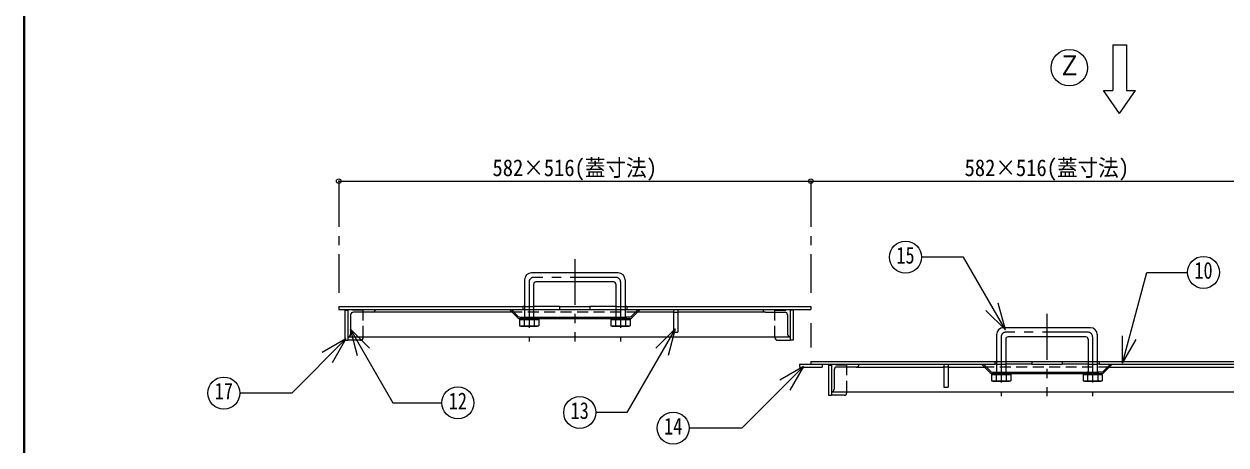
# Model space of a CAD drawing. Units: millimetres at full size, sheet at 1:10; details may follow other scales. Extents: x -2114 to 1936, y -1399 to 1411.
# Drawn here: x -2114 to -800, y 38 to 498 of the extents above; entities that cross this region are included whole.
import ezdxf
from ezdxf.enums import TextEntityAlignment as Align

# ---------------------------------------------------------------- set-up
doc = ezdxf.new("R2010")
doc.units = ezdxf.units.MM
doc.header["$LTSCALE"] = 10
doc.header["$PDMODE"] = 32
doc.header["$PDSIZE"] = 5
doc.linetypes.add('CHAIN1', pattern=[8, 5, -1, 1, -1])
doc.linetypes.add('DASHED1', pattern=[1.8, 1.2, -0.6])
doc.layers.add('0-0_ﾚｲﾔ1', color=4, linetype='Continuous', lineweight=9)
doc.styles.add('ＭＳ ゴシック', font='')
doc.styles.get('ＭＳ ゴシック').set_extended_font_data('MS Gothic')

msp = doc.modelspace()

# ---------------------------------------------------------------- linework, layer by layer
at = {"layer": '0-0_ﾚｲﾔ1', "color": 1, "lineweight": 40}
msp.add_line((-2113.92, -1398.64), (-2113.92, 1411.36), dxfattribs=at)
at = {"layer": '0-0_ﾚｲﾔ1', "color": 7, "lineweight": 18}
for p, q in [((-923.92, 475.36), (-908.92, 475.36)), ((-923.92, 475.36), (-923.92, 425.36)), ((-916.42, 400.36), (-933.92, 425.36)), ((-933.92, 425.36), (-923.92, 425.36)), ((-916.42, 400.36), (-898.92, 425.36)), ((-913.22, 127.32), (-886.6, 226.66)), ((-886.6, 226.66), (-842.26, 226.66)), ((-1763.12, 185.36), (-1759.92, 185.36)), ((-1763.12, 185.36), (-1763.12, 152.36)), ((-1566.92, 189.36), (-1568.92, 189.36)), ((-1568.92, 186.16), (-1566.92, 186.16)), ((-1528.5, 189.36), (-1556.92, 189.36)), ((-1556.92, 186.16), (-1528.5, 186.16)), ((-1528.5, 189.36), (-1528.5, 186.16)), ((-1495.34, 189.36), (-1495.34, 186.16)), ((-1466.92, 189.36), (-1495.34, 189.36)), ((-1495.34, 186.16), (-1466.92, 186.16)), ((-1454.92, 189.36), (-1456.92, 189.36)), ((-1456.92, 186.16), (-1454.92, 186.16)), ((-1273.22, 185.36), (-1276.42, 185.36)), ((-1273.22, 185.36), (-1273.22, 152.36)), ((-1041.32, 163.87), (-1062.54, 185.08)), ((-1041.32, 163.87), (-1049.09, 192.85)), ((-1567.92, 177.66), (-1566.92, 177.66)), ((-1567.92, 176.16), (-1566.92, 176.16)), ((-1556.92, 177.66), (-1555.92, 177.66)), ((-1556.92, 176.16), (-1555.92, 176.16)), ((-1467.92, 177.66), (-1466.92, 177.66)), ((-1467.92, 176.16), (-1466.92, 176.16)), ((-1456.92, 177.66), (-1455.92, 177.66)), ((-1456.92, 176.16), (-1455.92, 176.16)), ((-1757.5, 164.84), (-1736.28, 143.63)), ((-1757.5, 164.84), (-1749.73, 135.86)), ((-1402.17, 164.86), (-1454.96, 73.43)), ((-1402.17, 164.86), (-1423.38, 143.65)), ((-1402.17, 164.86), (-1409.93, 135.89)), ((-1762.11, 153.93), (-1821.33, 94.71)), ((-1762.11, 153.93), (-1788.09, 138.93)), ((-1762.11, 153.93), (-1777.11, 127.94)), ((-1763.12, 152.36), (-1759.92, 152.36)), ((-1759.92, 156.16), (-1759.92, 152.36)), ((-1276.42, 156.16), (-1276.42, 152.36)), ((-1273.22, 152.36), (-1276.42, 152.36)), ((-913.22, 127.32), (-913.22, 157.32)), ((-913.22, 127.32), (-898.22, 153.31)), ((-1261.96, 123.85), (-1287.94, 108.85)), ((-1261.96, 123.85), (-1276.96, 97.86)), ((-1234.62, 125.36), (-1231.42, 125.36)), ((-1234.62, 125.36), (-1234.62, 92.36)), ((-1052.92, 129.36), (-1050.92, 129.36)), ((-1050.92, 126.16), (-1052.92, 126.16)), ((-1040.92, 129.36), (-1012.5, 129.36)), ((-1012.5, 126.16), (-1040.92, 126.16)), ((-1012.5, 129.36), (-1012.5, 126.16)), ((-979.34, 129.36), (-979.34, 126.16)), ((-979.34, 129.36), (-950.92, 129.36)), ((-950.92, 126.16), (-979.34, 126.16)), ((-940.92, 129.36), (-938.92, 129.36)), ((-938.92, 126.16), (-940.92, 126.16)), ((-1051.92, 117.66), (-1050.92, 117.66)), ((-1051.92, 116.16), (-1050.92, 116.16)), ((-1040.92, 117.66), (-1039.92, 117.66)), ((-1040.92, 116.16), (-1039.92, 116.16)), ((-950.92, 117.66), (-951.92, 117.66)), ((-950.92, 116.16), (-951.92, 116.16)), ((-939.92, 117.66), (-940.92, 117.66)), ((-939.92, 116.16), (-940.92, 116.16)), ((-1821.33, 94.71), (-1878, 94.71)), ((-1234.62, 92.36), (-1231.42, 92.36)), ((-1231.42, 96.16), (-1231.42, 92.36)), ((-1454.96, 73.43), (-1489.07, 73.43))]:
    msp.add_line(p, q, dxfattribs=at)
at = {"layer": '0-0_ﾚｲﾔ1'}
for p, q in [((-1769.92, 326.36), (-1253.92, 326.36)), ((-1253.92, 326.36), (-737.92, 326.36)), ((-1528.5, 189.36), (-1495.34, 189.36)), ((-1528.5, 186.16), (-1495.34, 186.16)), ((-1580.42, 183.16), (-1732.92, 183.16)), ((-1403.92, 183.16), (-1443.42, 183.16)), ((-1303.42, 183.16), (-1399.42, 183.16)), ((-1759.92, 156.16), (-1276.42, 156.16)), ((-1746.12, 152.36), (-1759.92, 152.36)), ((-1743.12, 155.36), (-1743.12, 156.16)), ((-1293.22, 155.36), (-1293.22, 156.16)), ((-1290.22, 152.36), (-1276.42, 152.36)), ((-1204.42, 123.16), (-1108.42, 123.16)), ((-1103.92, 123.16), (-1064.42, 123.16)), ((-1012.5, 129.36), (-979.34, 129.36)), ((-1012.5, 126.16), (-979.34, 126.16)), ((-927.42, 123.16), (-774.92, 123.16)), ((-1231.42, 96.16), (-747.92, 96.16)), ((-1217.62, 92.36), (-1231.42, 92.36)), ((-1214.62, 95.36), (-1214.62, 96.16))]:
    msp.add_line(p, q, dxfattribs=at)
at = {"layer": '0-0_ﾚｲﾔ1', "linetype": 'CHAIN1'}
for p, q in [((-1769.92, 326.36), (-1769.92, 204.36)), ((-1253.92, 326.36), (-1253.92, 204.36)), ((-1511.92, 241.16), (-1511.92, 151.16)), ((-1561.92, 216.16), (-1561.92, 151.16)), ((-1466.92, 221.16), (-1556.92, 221.16)), ((-1461.92, 216.16), (-1461.92, 151.16)), ((-1253.92, 171.16), (-1253.92, 144.36)), ((-995.92, 181.16), (-995.92, 91.16)), ((-950.92, 161.16), (-1040.92, 161.16)), ((-1045.92, 156.16), (-1045.92, 91.16)), ((-945.92, 156.16), (-945.92, 91.16))]:
    msp.add_line(p, q, dxfattribs=at)
at = {"layer": '0-0_ﾚｲﾔ1', "color": 5, "lineweight": 25}
for p, q in [((-1464.42, 226.16), (-1559.42, 226.16)), ((-1566.92, 218.66), (-1566.92, 175.66)), ((-1556.92, 213.66), (-1556.92, 175.66)), ((-1469.42, 216.16), (-1554.42, 216.16)), ((-1466.92, 213.66), (-1466.92, 175.66)), ((-1456.92, 218.66), (-1456.92, 175.66)), ((-1769.92, 189.36), (-1769.92, 186.16)), ((-1769.92, 189.36), (-1568.92, 189.36)), ((-1769.92, 186.16), (-1568.92, 186.16)), ((-1759.92, 186.16), (-1759.92, 156.16)), ((-1574.3, 177.04), (-1583.42, 186.16)), ((-1573.68, 178.54), (-1581.3, 186.16)), ((-1568.92, 189.36), (-1568.92, 186.16)), ((-1454.92, 189.36), (-1454.92, 186.16)), ((-1454.92, 189.36), (-1253.92, 189.36)), ((-1454.92, 186.16), (-1253.92, 186.16)), ((-1450.16, 178.54), (-1442.54, 186.16)), ((-1449.54, 177.04), (-1440.42, 186.16)), ((-1403.92, 186.16), (-1403.92, 161.16)), ((-1399.42, 186.16), (-1399.42, 161.16)), ((-1276.42, 186.16), (-1276.42, 156.16)), ((-1253.92, 189.36), (-1253.92, 186.16)), ((-1756.92, 180.16), (-1756.92, 159.16)), ((-1732.92, 183.16), (-1753.92, 183.16)), ((-1572.42, 175.16), (-1570.92, 175.66)), ((-1572.42, 175.16), (-1551.42, 175.16)), ((-1572.42, 175.16), (-1572.42, 168.16)), ((-1572.18, 176.16), (-1567.92, 176.16)), ((-1570.92, 175.66), (-1552.92, 175.66)), ((-1567.42, 175.16), (-1567.42, 168.16)), ((-1556.42, 175.16), (-1556.42, 168.16)), ((-1555.92, 177.66), (-1467.92, 177.66)), ((-1472.42, 175.16), (-1470.92, 175.66)), ((-1472.42, 175.16), (-1451.42, 175.16)), ((-1470.92, 175.66), (-1452.92, 175.66)), ((-1467.92, 177.66), (-1467.92, 176.16)), ((-1467.42, 175.16), (-1467.42, 168.16)), ((-1461.92, 175.66), (-1456.42, 175.16)), ((-1456.42, 175.16), (-1452.92, 175.66)), ((-1303.42, 183.16), (-1282.42, 183.16)), ((-1279.42, 180.16), (-1279.42, 159.16)), ((-1572.42, 168.16), (-1551.42, 168.16)), ((-1572.42, 168.16), (-1570.92, 167.66)), ((-1570.92, 167.66), (-1567.42, 168.16)), ((-1570.92, 167.66), (-1552.92, 167.66)), ((-1567.42, 168.16), (-1561.92, 167.66)), ((-1561.92, 167.66), (-1556.42, 168.16)), ((-1556.42, 168.16), (-1552.92, 167.66)), ((-1472.42, 168.16), (-1451.42, 168.16)), ((-1470.92, 167.66), (-1452.92, 167.66)), ((-1451.42, 168.16), (-1452.92, 167.66)), ((-1403.92, 161.16), (-1399.42, 161.16)), ((-1050.92, 158.66), (-1050.92, 115.66)), ((-948.42, 166.16), (-1043.42, 166.16)), ((-940.92, 158.66), (-940.92, 115.66)), ((-1040.92, 153.66), (-1040.92, 115.66)), ((-953.42, 156.16), (-1038.42, 156.16)), ((-950.92, 153.66), (-950.92, 115.66)), ((-1266.42, 126.16), (-1266.42, 122.96)), ((-1266.42, 126.16), (-1052.92, 126.16)), ((-1266.42, 122.96), (-1241.42, 122.96)), ((-1253.92, 129.36), (-1253.92, 126.16)), ((-1253.92, 129.36), (-1052.92, 129.36)), ((-1241.42, 126.16), (-1241.42, 122.96)), ((-1231.42, 126.16), (-1231.42, 96.16)), ((-1228.42, 120.16), (-1228.42, 99.16)), ((-1204.42, 123.16), (-1225.42, 123.16)), ((-1103.92, 126.16), (-1103.92, 101.16)), ((-1058.3, 117.04), (-1067.42, 126.16)), ((-1057.68, 118.54), (-1065.3, 126.16)), ((-1052.92, 129.36), (-1052.92, 126.16)), ((-938.92, 129.36), (-938.92, 126.16)), ((-938.92, 129.36), (-737.92, 129.36)), ((-938.92, 126.16), (-737.92, 126.16)), ((-934.16, 118.54), (-926.54, 126.16)), ((-933.54, 117.04), (-924.42, 126.16)), ((-1056.42, 115.16), (-1054.92, 115.66)), ((-1056.42, 115.16), (-1035.42, 115.16)), ((-1056.42, 115.16), (-1056.42, 108.16)), ((-1056.42, 108.16), (-1035.42, 108.16)), ((-1056.42, 108.16), (-1054.92, 107.66)), ((-1056.18, 116.16), (-1051.92, 116.16)), ((-1054.92, 115.66), (-1036.92, 115.66)), ((-1054.92, 107.66), (-1051.42, 108.16)), ((-1054.92, 107.66), (-1036.92, 107.66)), ((-1051.42, 115.16), (-1051.42, 108.16)), ((-1051.42, 108.16), (-1045.92, 107.66)), ((-1045.92, 107.66), (-1040.42, 108.16)), ((-1040.42, 115.16), (-1040.42, 108.16)), ((-1040.42, 108.16), (-1036.92, 107.66)), ((-1039.92, 117.66), (-1039.92, 116.16)), ((-1039.92, 116.16), (-951.92, 116.16)), ((-956.42, 115.16), (-954.92, 115.66)), ((-956.42, 115.16), (-935.42, 115.16)), ((-956.42, 108.16), (-935.42, 108.16)), ((-954.92, 115.66), (-936.92, 115.66)), ((-954.92, 107.66), (-936.92, 107.66)), ((-951.42, 115.16), (-951.42, 108.16)), ((-945.92, 115.66), (-940.42, 115.16)), ((-940.42, 115.16), (-936.92, 115.66)), ((-935.42, 108.16), (-936.92, 107.66))]:
    msp.add_line(p, q, dxfattribs=at)
at = {"layer": '0-0_ﾚｲﾔ1', "linetype": 'DASHED1'}
for p, q in [((-1743.12, 185.36), (-1759.92, 185.36)), ((-1743.12, 156.16), (-1743.12, 185.36)), ((-1566.92, 189.36), (-1556.92, 189.36)), ((-1566.92, 186.16), (-1556.92, 186.16)), ((-1466.92, 189.36), (-1456.92, 189.36)), ((-1466.92, 186.16), (-1456.92, 186.16)), ((-1293.22, 185.36), (-1276.42, 185.36)), ((-1293.22, 156.16), (-1293.22, 185.36)), ((-1443.42, 183.16), (-1580.42, 183.16)), ((-1566.92, 177.66), (-1556.92, 177.66)), ((-1566.92, 176.16), (-1556.92, 176.16)), ((-1466.92, 177.66), (-1456.92, 177.66)), ((-1466.92, 176.16), (-1456.92, 176.16)), ((-1403.92, 183.16), (-1399.42, 183.16)), ((-1214.62, 125.36), (-1231.42, 125.36)), ((-1214.62, 96.16), (-1214.62, 125.36)), ((-1103.92, 123.16), (-1108.42, 123.16)), ((-927.42, 123.16), (-1064.42, 123.16)), ((-1050.92, 129.36), (-1040.92, 129.36)), ((-1050.92, 126.16), (-1040.92, 126.16)), ((-950.92, 129.36), (-940.92, 129.36)), ((-950.92, 126.16), (-940.92, 126.16)), ((-1050.92, 117.66), (-1040.92, 117.66)), ((-1050.92, 116.16), (-1040.92, 116.16)), ((-950.92, 117.66), (-940.92, 117.66)), ((-950.92, 116.16), (-940.92, 116.16))]:
    msp.add_line(p, q, dxfattribs=at)
at = {"layer": '0-0_ﾚｲﾔ1', "color": 7, "lineweight": 18}
for points in [[(-908.92, 475.36), (-908.92, 425.36), (-898.92, 425.36)], [(-1041.32, 163.87), (-1087.13, 243.21), (-1132.99, 243.21)], [(-1757.5, 164.84), (-1710.82, 83.99), (-1657.22, 83.99)], [(-1261.96, 123.85), (-1329.37, 56.43), (-1386.89, 56.43)]]:
    msp.add_lwpolyline(points, dxfattribs=at)
at = {"layer": '0-0_ﾚｲﾔ1', "color": 5, "lineweight": 25}
for points in [[(-1571.56, 177.66), (-1567.92, 177.66), (-1567.92, 176.16)], [(-1570.92, 175.66), (-1567.42, 175.16), (-1561.92, 175.66)], [(-1561.92, 175.66), (-1556.42, 175.16), (-1552.92, 175.66)], [(-1555.92, 177.66), (-1555.92, 176.16), (-1467.92, 176.16)], [(-1552.92, 175.66), (-1551.42, 175.16), (-1551.42, 168.16), (-1552.92, 167.66)], [(-1472.42, 175.16), (-1472.42, 168.16), (-1470.92, 167.66), (-1467.42, 168.16)], [(-1470.92, 175.66), (-1467.42, 175.16), (-1461.92, 175.66)], [(-1456.42, 175.16), (-1456.42, 168.16), (-1452.92, 167.66)], [(-1452.29, 177.66), (-1455.92, 177.66), (-1455.92, 176.16), (-1451.66, 176.16)], [(-1452.92, 175.66), (-1451.42, 175.16), (-1451.42, 168.16)], [(-1467.42, 168.16), (-1461.92, 167.66), (-1456.42, 168.16)], [(-1108.42, 126.16), (-1108.42, 101.16), (-1103.92, 101.16)], [(-1055.56, 117.66), (-1051.92, 117.66), (-1051.92, 116.16)], [(-1054.92, 115.66), (-1051.42, 115.16), (-1045.92, 115.66)], [(-1045.92, 115.66), (-1040.42, 115.16), (-1036.92, 115.66)], [(-1039.92, 117.66), (-951.92, 117.66), (-951.92, 116.16)], [(-1036.92, 115.66), (-1035.42, 115.16), (-1035.42, 108.16), (-1036.92, 107.66)], [(-956.42, 115.16), (-956.42, 108.16), (-954.92, 107.66), (-951.42, 108.16)], [(-954.92, 115.66), (-951.42, 115.16), (-945.92, 115.66)], [(-951.42, 108.16), (-945.92, 107.66), (-940.42, 108.16)], [(-940.42, 115.16), (-940.42, 108.16), (-936.92, 107.66)], [(-936.29, 117.66), (-939.92, 117.66), (-939.92, 116.16), (-935.66, 116.16)], [(-936.92, 115.66), (-935.42, 115.16), (-935.42, 108.16)]]:
    msp.add_lwpolyline(points, dxfattribs=at)
at = {"layer": '0-0_ﾚｲﾔ1', "color": 7, "lineweight": 18}
for centre, radius in [((-971.42, 450.36), 20), ((-1150.49, 243.21), 17.5), ((-824.76, 226.66), 17.5), ((-1895.5, 94.71), 17.5), ((-1639.72, 83.99), 17.5), ((-1506.57, 73.43), 17.5), ((-1404.39, 56.43), 17.5)]:
    msp.add_circle(centre, radius, dxfattribs=at)
at = {"layer": '0-0_ﾚｲﾔ1', "color": 5, "lineweight": 25}
for centre, radius, start, end in [((-1559.42, 218.66), 7.5, 90, 180), ((-1464.42, 218.66), 7.5, 0, 90), ((-1554.42, 213.66), 2.5, 90, 180), ((-1469.42, 213.66), 2.5, 0, 90), ((-1732.92, 186.16), 3, 270, 0), ((-1303.42, 186.16), 3, 180, 270), ((-1753.92, 180.16), 3, 90, 180), ((-1572.18, 179.16), 3, 225, 270), ((-1571.56, 180.66), 3, 225, 270), ((-1452.29, 180.66), 3, 270, 315), ((-1451.66, 179.16), 3, 270, 315), ((-1282.42, 180.16), 3, 0, 90), ((-1759.92, 159.16), 3, 270, 0), ((-1276.42, 159.16), 3, 180, 270), ((-1043.42, 158.66), 7.5, 90, 180), ((-948.42, 158.66), 7.5, 0, 90), ((-1038.42, 153.66), 2.5, 90, 180), ((-953.42, 153.66), 2.5, 0, 90), ((-1225.42, 120.16), 3, 90, 180), ((-1204.42, 126.16), 3, 270, 0), ((-1055.56, 120.66), 3, 225, 270), ((-936.29, 120.66), 3, 270, 315), ((-1056.18, 119.16), 3, 225, 270), ((-935.66, 119.16), 3, 270, 315), ((-1231.42, 99.16), 3, 270, 0)]:
    msp.add_arc(centre, radius, start, end, dxfattribs=at)
at = {"layer": '0-0_ﾚｲﾔ1', "linetype": 'CHAIN1'}
for centre, start, end in [((-1556.92, 216.16), 90, 180), ((-1466.92, 216.16), 0, 90), ((-1040.92, 156.16), 90, 180), ((-950.92, 156.16), 0, 90)]:
    msp.add_arc(centre, 5, start, end, dxfattribs=at)
at = {"layer": '0-0_ﾚｲﾔ1'}
for centre, start, end in [((-1746.12, 155.36), 270, 0), ((-1290.22, 155.36), 180, 270), ((-1217.62, 95.36), 270, 0)]:
    msp.add_arc(centre, 3, start, end, dxfattribs=at)
at = {"layer": '0-0_ﾚｲﾔ1', "color": 1}
for p in [(-1769.92, 326.36), (-1253.92, 326.36)]:
    msp.add_point(p, dxfattribs=at)

# ---------------------------------------------------------------- texts
at = {"layer": '0-0_ﾚｲﾔ1', "color": 7, "style": 'ＭＳ ゴシック'}
for s, height, width, p in [('Ｚ', 21.99, 0.85, (-983.92, 435.36)), ('582×516(蓋寸法)', 18.33, 0.9, (-1601.92, 326.36)), ('582×516(蓋寸法)', 18.33, 0.9, (-1085.92, 326.36)), ('15', 18.33, 0.8, (-1160.49, 230.71)), ('10', 18.33, 0.8, (-834.76, 214.16)), ('17', 18.33, 0.8, (-1905.5, 82.21)), ('12', 18.33, 0.8, (-1649.72, 71.49)), ('13', 18.33, 0.8, (-1516.57, 60.93)), ('14', 18.33, 0.8, (-1414.39, 43.93))]:
    msp.add_text(s, height=height, dxfattribs=dict(at, width=width)).set_placement(p, align=Align.BOTTOM_LEFT)

doc.saveas('drawing.dxf')
